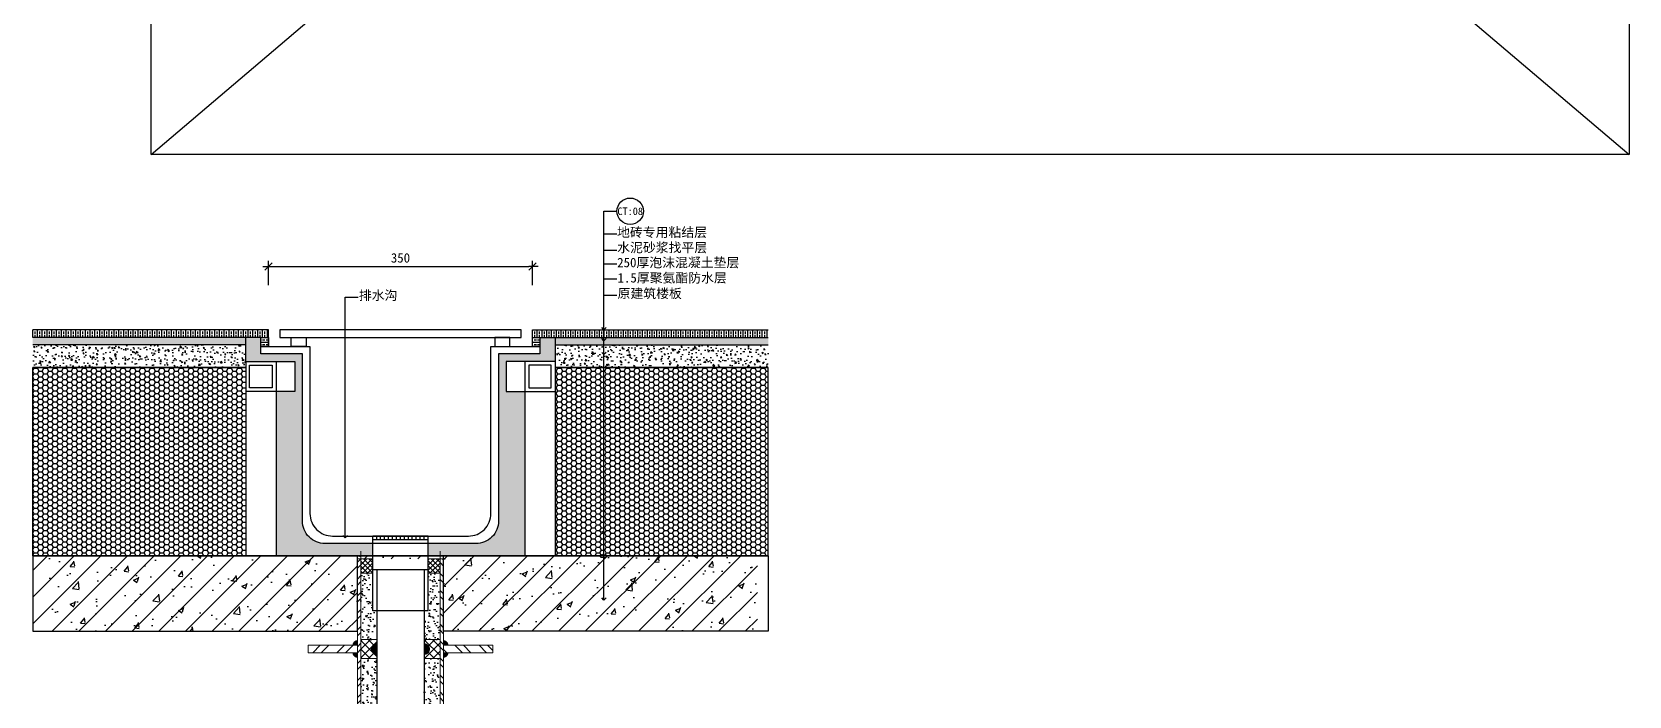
# Model space of a CAD drawing. Header units: millimetres. Extents: x 6321 to 61876, y 123 to 15211.
# Drawn here: x 44583 to 46701, y 9694 to 10575 of the extents above; entities that cross this region are included whole.
import ezdxf
from ezdxf.enums import TextEntityAlignment as Align

# ---------------------------------------------------------------- set-up
doc = ezdxf.new("R2010")
doc.units = ezdxf.units.MM
doc.linetypes.add('DASH', pattern=[0.35, 0.25, -0.1])
doc.linetypes.add('HIDDEN', pattern=[9.525, 6.35, -3.175])
doc.layers.get('Defpoints').update_dxf_attribs({"color": 250})
doc.layers.add('20220323-修改内容', color=7, linetype='Continuous', true_color=0x2d4acd)
doc.layers.add('20220323-修改内容 @ 5', color=7, linetype='Continuous', true_color=0x2d4acd)
for name, color, linetype in [('A Annotate @ 2', 131, 'Continuous'), ('A Annotate @ 5', 131, 'Continuous'), ('A Detail Thin', 1, 'Continuous'), ('A Detail Xthick', 4, 'Continuous'), ('A Detail Xthin', 250, 'Continuous'), ('A Dims @ 5', 1, 'Continuous'), ('JEL-35HEAVY', 100, 'Continuous')]:
    doc.layers.add(name, color=color, linetype=linetype)
doc.styles.add('Chinese', font='simhei.ttf')
doc.dimstyles.new('WB_Standard', dxfattribs={"dimtxt": 2.5, "dimasz": 1, "dimexe": 2, "dimexo": 0, "dimgap": 1, "dimtad": 1, "dimdec": 0, "dimrnd": 5, "dimzin": 1, "dimdsep": 46, "dimtxsty": 'Standard', "dimblk": 'WB_Dim_Tick', "dimcen": 5, "dimclrd": 161, "dimclre": 161, "dimclrt": 7, "dimazin": 1, "dimtfac": 1, "dimtdec": 0, "dimtmove": 2, "dimatfit": 2, "dimldrblk": 'WB_Dim_ArrowHead', "dimfxl": 5, "dimfxlon": 1, "dimtolj": 1, "dimtzin": 0, "dimlwd": -1, "dimarcsym": 0})
doc.dimstyles.new('WB_Standard$0', dxfattribs={"dimscale": 30, "dimtxt": 2.5, "dimasz": 1, "dimexe": 1.5, "dimexo": 1, "dimgap": 1, "dimtad": 1, "dimdec": 0, "dimrnd": 5, "dimzin": 1, "dimdsep": 46, "dimtxsty": 'Standard', "dimblk": 'WB_Dim_Tick', "dimcen": 5, "dimclrd": 161, "dimclre": 161, "dimclrt": 7, "dimazin": 1, "dimtfac": 1, "dimtdec": 0, "dimtmove": 2, "dimatfit": 2, "dimldrblk": 'WB_Dim_ArrowHead', "dimfxl": 5, "dimfxlon": 1, "dimtolj": 1, "dimtzin": 0, "dimlwd": -1, "dimarcsym": 0})
pattern_1 = [(0, (33566.1468, 27367.1933), (6.429375, 3.7120014), [4.28625, -8.5725]), (120, (33566.1468, 27367.1933), (-6.429375, 3.7120014), [4.28625, -8.5725]), (60, (33566.1468, 27367.1933), (1e-08, 7.42400277), [-8.5725, 4.28625])]
pattern_2 = [(320, (44584.1, 10029.695), (-1.5939, -18.21847), [1.905, -20.955]), (265, (44584.1, 10029.695), (19.1057, 3.52434), [1.524, -16.76406]), (10.4514, (44583.968, 10028.176), (17.51178, -14.69412), [1.619, -17.80902]), (316.1842, (44589.18, 10029.695), (-4.20423, -27.1079), [2.8575, -31.4325]), (6.6356, (44588.83, 10027.436), (24.7426, -23.7404), [2.4285, -26.71356]), (261.184, (44589.18, 10029.695), (24.7426, -23.7404), [2.286, -25.146]), (291, (44587.91, 10027.155), (-10.22652, -15.16144), [1.905, -20.955]), (236, (44587.91, 10027.155), (18.4188, -6.1802), [1.524, -16.764]), (341.4514, (44587.058, 10025.891), (8.19228, -21.34164), [1.619, -17.809]), (307.5, (44584.1006, 10029.6945), (8.455504, -0.30886), [0, -16.5608, 0, -17.018, 0, -16.8275]), (277.5, (44584.101, 10029.6945), (10.01806, -6.68197), [0, -9.7028, 0, -16.1798, 0, -6.4135]), (237.5, (44584.1006, 10035.359), (-0.572874, -13.55906), [0, -6.35, 0, -19.812, 0, -26.289]), (227.5, (44584.1, 10037.899), (2.54265, -14.81292), [0, -8.255, 0, -13.1572, 0, -18.669])]
pattern_3 = [(307.5, (28254.1917, 29834.5264), (4.8941324, 0.1600031), [0, -3.8608, 0, -4.318, 0, -4.1275]), (277.5, (28254.192, 29834.5264), (7.168251, -4.4952328), [0, -2.0828, 0, -3.4798, 0, -1.3335]), (237.5, (28254.1917, 29837.6506), (0.01437185, -7.9099237), [0, -1.27, 0, -4.572, 0, -5.969]), (227.5, (28254.192, 29837.6506), (2.2292932, -7.6355645), [0, -0.635, 0, -2.9972, 0, -3.429])]
pattern_4 = [(127.5, (-212726.366, 150062.06), (-11.5609426, -0.37796015), [0, -9.12, 0, -10.2, 0, -9.75]), (97.5, (-212726.366, 150062.06), (-16.9328764, 10.6186602), [0, -4.92, 0, -8.22, 0, -3.15]), (57.5, (-212726.366, 150054.68), (-0.03395432, 18.68485117), [0, -3, 0, -10.8, 0, -14.1]), (47.5, (-212726.366, 150054.68), (-5.2660534, 18.0367596), [0, -1.5, 0, -7.08, 0, -8.1])]

# ---------------------------------------------------------------- blocks, each defined once
blk = doc.blocks.new('SDFSD')
at = {"lineweight": 5}
h = blk.add_hatch(dxfattribs=at)
h.set_pattern_fill('STEEL', color=8, scale=10, angle=270, style=0)
h.set_pattern_definition([(225, (191582.292, 150062.06), (-11.2253202, 11.2253202), []), (225, (191574.355, 150062.06), (-11.2253202, 11.2253202), [])])
h.paths.add_polyline_path([(-6470.2, 27791.1), (-6465.7, 27791.1), (-6465.7, 28011.1), (-6470.2, 28011.1)])
h = blk.add_hatch(dxfattribs=at)
h.set_pattern_fill('ANSI37', color=8, scale=3, angle=90, style=0)
h.set_pattern_definition([(135, (-128896.951, -167413.312), (-3.36759605, -3.36759605), []), (225, (-128896.951, -167413.312), (3.36759605, -3.36759605), [])])
h.paths.add_polyline_path([(-6465.7, 28011.1), (-6465.7, 27991.8), (-6449.7, 27991.8), (-6449.7, 28011.1)])
h = blk.add_hatch(dxfattribs=at)
h.set_pattern_fill('ANSI37', color=8, scale=3, angle=90, style=0)
h.set_pattern_definition([(45, (116070.587, -167413.312), (3.36759605, -3.36759605), []), (315, (116070.587, -167413.312), (-3.36759605, -3.36759605), [])])
h.paths.add_polyline_path([(-6376.7, 28011.1), (-6376.7, 27991.8), (-6360.7, 27991.8), (-6360.7, 28011.1)])
h = blk.add_hatch(dxfattribs=at)
h.set_pattern_fill('STEEL', color=8, scale=10, angle=270, style=0)
h.set_pattern_definition([(315, (-204408.656, 150062.06), (11.2253202, 11.2253202), []), (315, (-204400.718, 150062.06), (11.2253202, 11.2253202), [])])
h.paths.add_polyline_path([(-6360.7, 27791.1), (-6356.2, 27791.1), (-6356.2, 28011.1), (-6360.7, 28011.1)])
h = blk.add_hatch()
h.set_pattern_fill('砂灰土', color=8, scale=3, angle=90, style=0)
h.set_pattern_definition(pattern_4)
h.paths.add_polyline_path([(-6465.7, 27903.8), (-6444.7, 27903.8), (-6444.7, 27942.1), (-6449.7, 27942.1), (-6449.7, 27991.8), (-6465.7, 27991.8)])
h.paths.add_polyline_path([(-6465.7, 27791.1), (-6444.7, 27791.1), (-6444.7, 27878.8), (-6456.7, 27878.8), (-6465.7, 27878.8)])
h = blk.add_hatch()
h.set_pattern_fill('砂灰土', color=8, scale=3, angle=90, style=0)
h.set_pattern_definition(pattern_4)
h.paths.add_polyline_path([(-6360.7, 27991.8), (-6376.7, 27991.8), (-6376.7, 27942.1), (-6381.7, 27942.1), (-6381.7, 27903.8), (-6360.7, 27903.8)])
h.paths.add_polyline_path([(-6381.7, 27791.1), (-6360.7, 27791.1), (-6360.7, 27878.8), (-6381.7, 27878.8)])
at = {"linetype": 'DASH'}
h = blk.add_hatch(dxfattribs=at)
h.set_pattern_fill('STEEL', color=8, scale=14.285714, angle=180, style=0)
h.set_pattern_definition([(225, (-181915.998, -239669.727), (16.0361716, -16.0361716), []), (225, (-181915.998, -239681.067), (16.0361716, -16.0361716), [])])
h.paths.add_polyline_path([(-6470.2, 27886.3), (-6470.2, 27896.3), (-6535.7, 27896.3), (-6535.7, 27886.3)])
at = {"lineweight": 5}
h = blk.add_hatch(dxfattribs=at)
h.set_pattern_fill('ANSI37', color=8, scale=5, angle=90, style=0)
h.set_pattern_definition([(135, (-130501.1356, -161615.404), (-5.61266008, -5.61266008), []), (225, (-130501.1356, -161615.404), (5.61266008, -5.61266008), [])])
h.paths.add_polyline_path([(-6448.5, 27891.1, -0.414214), (-6444.7, 27894.9), (-6444.7, 27903.8), (-6465.7, 27903.8), (-6465.7, 27878.8), (-6444.7, 27878.8), (-6444.7, 27887.3, -0.414214)])
h = blk.add_hatch(dxfattribs=at)
h.set_pattern_fill('ANSI37', color=8, scale=5, angle=90, style=0)
h.set_pattern_definition([(45, (117674.772, -161615.404), (5.61266008, -5.61266008), []), (315, (117674.772, -161615.404), (-5.61266008, -5.61266008), [])])
h.paths.add_polyline_path([(-6377.8, 27891.1, 0.414214), (-6381.7, 27894.9), (-6381.7, 27903.8), (-6360.7, 27903.8), (-6360.7, 27878.8), (-6381.7, 27878.8), (-6381.7, 27887.3, 0.414214)])
h = blk.add_hatch(dxfattribs=at)
h.set_pattern_fill('STEEL', color=8, scale=14.285714, angle=180, style=0)
h.set_pattern_definition([(315, (169089.635, -239669.727), (-16.0361716, -16.0361716), []), (315, (169089.635, -239681.067), (-16.0361716, -16.0361716), [])])
h.paths.add_polyline_path([(-6356.2, 27886.3), (-6356.2, 27896.3), (-6290.7, 27896.3), (-6290.7, 27886.3)])
at = {"color": 8}
for p, q in [((-6449.7, 28041.1, 0), (-6376.7, 28041.1, 0)), ((-6449.7, 27996.1, 0), (-6449.7, 28041.1, 0)), ((-6444.7, 28036.1, 0), (-6444.7, 28041.1, 0)), ((-6439.4, 28036.1, 0), (-6439.4, 28041.1, 0)), ((-6434.2, 28036.1, 0), (-6434.2, 28041.1, 0)), ((-6428.9, 28036.1, 0), (-6428.9, 28041.1, 0)), ((-6423.7, 28036.1, 0), (-6423.7, 28041.1, 0)), ((-6418.4, 28036.1, 0), (-6418.4, 28041.1, 0)), ((-6413.2, 28036.1, 0), (-6413.2, 28041.1, 0)), ((-6407.9, 28036.1, 0), (-6407.9, 28041.1, 0)), ((-6402.7, 28036.1, 0), (-6402.7, 28041.1, 0)), ((-6397.4, 28036.1, 0), (-6397.4, 28041.1, 0)), ((-6392.2, 28036.1, 0), (-6392.2, 28041.1, 0)), ((-6386.9, 28036.1, 0), (-6386.9, 28041.1, 0)), ((-6381.7, 28036.1, 0), (-6381.7, 28041.1, 0)), ((-6376.7, 27996.1, 0), (-6376.7, 28041.1, 0)), ((-6449.7, 28036.1, 0), (-6376.7, 28036.1, 0)), ((-6449.7, 27942.1, 0), (-6449.7, 27996.1, 0)), ((-6449.7, 27996.1, 0), (-6376.7, 27996.1, 0)), ((-6444.7, 27996.1, 0), (-6444.7, 27942.1, 0)), ((-6381.7, 27996.1, 0), (-6381.7, 27942.1, 0)), ((-6376.7, 27942.1, 0), (-6376.7, 27996.1, 0)), ((-6449.7, 27942.1, 0), (-6376.7, 27942.1, 0)), ((-6444.7, 27942.1), (-6444.7, 27785.8)), ((-6381.7, 27942.1), (-6381.7, 27732.6, 0)), ((-6444.7, 27785.8, 0), (-6733.3, 27736.7, 0)), ((-6381.7, 27732.6, 0), (-6722.7, 27674.6, 0))]:
    blk.add_line(p, q, dxfattribs=at)
at = {"color": 8, "lineweight": 5}
for p, q in [((-6470.2, 28031.1), (-6449.7, 28031.1)), ((-6470.2, 28011.1), (-6465.7, 28011.1)), ((-6470.2, 27896.3), (-6535.7, 27896.3)), ((-6535.7, 27896.3), (-6535.7, 27886.3)), ((-6356.2, 27896.3), (-6290.7, 27896.3)), ((-6290.7, 27896.3), (-6290.7, 27886.3)), ((-6470.2, 27886.3), (-6535.7, 27886.3)), ((-6444.7, 27878.8), (-6456.7, 27878.8)), ((-6381.7, 27878.8), (-6369.7, 27878.8)), ((-6356.2, 27886.3), (-6290.7, 27886.3))]:
    blk.add_line(p, q, dxfattribs=at)
at = {"color": 8, "lineweight": 5, "elevation": 0}
for points in [[(-6465.7, 27791.1), (-6465.7, 28021.1)], [(-6360.7, 27791.1), (-6360.7, 28021.1)], [(-6470.2, 27791.1), (-6470.2, 28011.1)], [(-6356.2, 28011.1), (-6360.7, 28011.1)], [(-6356.2, 27791.1), (-6356.2, 28011.1)], [(-6465.7, 27878.8), (-6444.7, 27878.8), (-6444.7, 27903.8), (-6465.7, 27903.8)], [(-6360.7, 27878.8), (-6381.7, 27878.8), (-6381.7, 27903.8), (-6360.7, 27903.8)]]:
    blk.add_lwpolyline(points, dxfattribs=at)
for points in [[(-6449.7, 28011.1), (-6449.7, 27991.8), (-6465.7, 27991.8), (-6465.7, 28011.1)], [(-6376.7, 28011.1), (-6376.7, 27991.8), (-6360.7, 27991.8), (-6360.7, 28011.1)]]:
    blk.add_lwpolyline(points, close=True, dxfattribs=at)
for points, const_width in [([(-6470.2, 27899.6, 0.414214), (-6473.5, 27896.3)], 6.62), ([(-6444.7, 27894.9, 0.414214), (-6448.5, 27891.1)], 7.68), ([(-6444.7, 27887.3, -0.414214), (-6448.5, 27891.1)], 7.68), ([(-6381.7, 27894.9, -0.414214), (-6377.8, 27891.1)], 7.68), ([(-6381.7, 27887.3, 0.414214), (-6377.8, 27891.1)], 7.68), ([(-6356.2, 27899.6, -0.414214), (-6352.9, 27896.3)], 6.62), ([(-6470.2, 27882.9, -0.414214), (-6473.5, 27886.3)], 6.62), ([(-6356.2, 27882.9, 0.414214), (-6352.9, 27886.3)], 6.62)]:
    blk.add_lwpolyline(points, format="xyb", dxfattribs=dict(at, const_width=const_width))
at = {"color": 8}
blk.add_circle((-6735.7, 27720, 0), 15.8, dxfattribs=at)
blk.add_arc((-6727.1, 27689.7, 0), 15.7, 105.957, 285.957, dxfattribs=at)
blk = doc.blocks.new('*U119')
at = {"color": 7, "linetype": 'Continuous'}
blk.add_circle((0, 0), 3.5, dxfattribs=at)
at = {"color": 6}
blk.add_attdef('ASSEMBLYCODE', text='', height=2, dxfattribs=at).set_placement((0, 0), align=Align.MIDDLE_CENTER)
blk = doc.blocks.new('WB_Dim_ArrowHead')
at = {"color": 2}
for p, q in [((-1.5, 1.5), (0, 0)), ((0, 0), (-1.5, -1.5)), ((0, 0), (-1.5, 0))]:
    blk.add_line(p, q, dxfattribs=at)
blk = doc.blocks.new('WB_Dim_Tick')
at = {"color": 7, "linetype": 'Continuous'}
for p, q in [((1, 1), (-1, -1)), ((1.5, 0), (-1, 0))]:
    blk.add_line(p, q, dxfattribs=at)
blk = doc.blocks.new('*D264')
at = {"layer": '20220323-修改内容', "color": 161, "lineweight": -2, "transparency": 16777216}
for p, q in [((44896.8, 10238.8), (44896.8, 10271.3)), ((45246.8, 10238.8), (45246.8, 10271.3))]:
    blk.add_line(p, q, dxfattribs=at)
at = {"layer": '20220323-修改内容', "color": 161, "transparency": 16777216}
blk.add_line((44901.8, 10263.8), (45241.8, 10263.8), dxfattribs=at)
at = {"layer": 'Defpoints', "color": 0, "transparency": 16777216}
for p in [(45246.8, 10263.8), (44896.8, 10179.7), (45246.8, 10179.7)]:
    blk.add_point(p, dxfattribs=at)
at = {"layer": '20220323-修改内容', "color": 161, "transparency": 16777216, "xscale": 5, "yscale": 5, "zscale": 5}
for p, rotation in [((44896.8, 10263.8), 179.9999292508983), ((45246.8, 10263.8), 359.9999292508983)]:
    blk.add_blockref('WB_Dim_Tick', p, dxfattribs=dict(at, rotation=rotation))
at = {"layer": '20220323-修改内容', "color": 7, "transparency": 16777216, "insert": (45071.8, 10275.1), "char_height": 12.5, "attachment_point": 5, "rotation": 359.9999}
blk.add_mtext('\\A1;350', dxfattribs=at)

msp = doc.modelspace()

# ---------------------------------------------------------------- hatches: boundary and pattern name
at = {"layer": 'A Detail Xthin'}
h = msp.add_hatch(dxfattribs=at)
h.set_pattern_fill('BRASS', color=256, angle=90)
h.set_pattern_definition([(90, (44584.1006, 10169.6945), (-6.35, 4e-16), []), (90, (44580.9256, 10169.6945), (-6.35, 4e-16), [3.175, -1.5875])])
h.paths.add_polyline_path([(44896.8, 10179.7), (44584.1, 10179.7), (44584.1, 10169.7), (44886.8, 10169.7), (44896.8, 10169.7)])
h = msp.add_hatch(dxfattribs=at)
h.set_pattern_fill('AR-SAND', color=256, scale=0.1, angle=-90)
h.set_pattern_definition(pattern_3)
h.paths.add_polyline_path([(44866.8, 10159.7), (44866.8, 10169.7), (44584.1, 10169.7), (44584.1, 10159.7)])
h = msp.add_hatch(dxfattribs=at)
h.set_pattern_fill('AR-SAND', color=256, scale=0.1, angle=-90)
h.set_pattern_definition([(307.5, (24616.7135, 29684.5264), (4.8941324, 0.16000313), [0, -3.8608, 0, -4.318, 0, -4.1275]), (277.5, (24616.7135, 29684.5264), (7.168251, -4.4952328), [0, -2.0828, 0, -3.4798, 0, -1.3335]), (237.5, (24616.7135, 29687.6506), (0.01437185, -7.9099237), [0, -1.27, 0, -4.572, 0, -5.969]), (227.5, (24616.7135, 29687.6506), (2.2292932, -7.6355645), [0, -0.635, 0, -2.9972, 0, -3.429])])
h.paths.add_polyline_path([(44891.8, 10170.9), (44896.8, 10170.9), (44896.8, 10171.1)])
h.paths.add_polyline_path([(44896.8, 10170.4), (44896.8, 10147.7), (44896.8, 10157.7)])
h.paths.add_polyline_path([(45236.8, 10105.6), (45201.8, 10105.6), (45201.8, 9937.9), (45201.8, 10096.3), (45201.8, 10147.7), (45256.8, 10147.7), (45256.8, 10169.6), (45276.8, 10169.6), (45276.8, 10137.9), (45211.8, 10137.9), (45211.8, 10097.9), (45236.8, 10097.9), (45236.8, 9862.9), (45236.8, 9860)])
h.paths.add_polyline_path([(44941.8, 10105.6), (44906.8, 10105.6), (44906.8, 10097.9), (44931.8, 10097.9), (44931.8, 10137.9), (44866.8, 10137.9), (44866.8, 10169.7), (44886.8, 10169.7), (44886.8, 10147.7), (44941.8, 10147.7)])
edge = h.paths.add_edge_path()
edge.add_line((45035.3, 9879), (45035.3, 9896))
edge.add_line((45035.3, 9896), (44971.8, 9896))
edge.add_arc((44971.8, 9926), 30, 180, 270, ccw=False)
edge.add_line((44941.8, 9926), (44941.8, 10105.6))
edge.add_line((44941.8, 10105.6), (44906.8, 10105.6))
edge.add_line((44906.8, 10105.6), (44906.8, 9879))
edge.add_line((44906.8, 9879), (45035.3, 9879))
edge = h.paths.add_edge_path()
edge.add_line((45108.3, 9896), (45108.3, 9879))
edge.add_line((45108.3, 9879), (45236.8, 9879))
edge.add_line((45236.8, 9879), (45236.8, 10105.6))
edge.add_line((45236.8, 10105.6), (45201.8, 10105.6))
edge.add_line((45201.8, 10105.6), (45201.8, 9926))
edge.add_arc((45171.8, 9926), 30, 270, 360, ccw=False)
edge.add_line((45171.8, 9896), (45108.3, 9896))
h = msp.add_hatch(dxfattribs=at)
h.set_pattern_fill('BRASS', color=256)
h.set_pattern_definition([(0, (44584.1006, 10169.6945), (0, 6.35), []), (0, (44584.1006, 10172.8695), (0, 6.35), [3.175, -1.5875])])
h.paths.add_polyline_path([(44886.8, 10169.7), (44886.8, 10157.7), (44896.8, 10157.7), (44896.8, 10169.7)])
h = msp.add_hatch(dxfattribs=at)
h.set_pattern_fill('BRASS', color=256, angle=90)
h.set_pattern_definition([(90, (45246.826, 10169.6945), (-6.35, 4e-16), []), (90, (45243.651, 10169.6945), (-6.35, 4e-16), [3.175, -1.5875])])
h.paths.add_polyline_path([(45559.6, 10179.7), (45246.8, 10179.7), (45246.8, 10169.7), (45559.6, 10169.7)])
h = msp.add_hatch(dxfattribs=at)
h.set_pattern_fill('BRASS', color=256)
h.set_pattern_definition([(0, (44944.1006, 10169.6945), (0, 6.35), []), (0, (44944.1006, 10172.8695), (0, 6.35), [3.175, -1.5875])])
h.paths.add_polyline_path([(45256.8, 10169.7), (45246.8, 10169.7), (45246.8, 10157.7), (45256.8, 10157.7)])
h = msp.add_hatch(dxfattribs=at)
h.set_pattern_fill('AR-SAND', color=256, scale=0.1, angle=-90)
h.set_pattern_definition(pattern_3)
h.paths.add_polyline_path([(45276.8, 10159.7), (45276.8, 10169.7), (45559.6, 10169.7), (45559.6, 10159.7)])
h = msp.add_hatch(dxfattribs=at)
h.set_pattern_fill('AR-CONC', color=256, scale=0.1, angle=270)
h.set_pattern_definition(pattern_2)
h.paths.add_polyline_path([(44866.8, 10129.7), (44866.8, 10159.7), (44584.1, 10159.7), (44584.1, 10129.7)])
h = msp.add_hatch(dxfattribs=at)
h.set_pattern_fill('AR-CONC', color=256, scale=0.1, angle=270)
h.set_pattern_definition(pattern_2)
h.paths.add_polyline_path([(45276.8, 10129.7), (45276.8, 10159.7), (45559.6, 10159.7), (45559.6, 10129.7)])
h = msp.add_hatch(dxfattribs=at)
h.set_pattern_fill('HONEY', color=256, scale=1.35)
h.set_pattern_definition(pattern_1)
h.paths.add_polyline_path([(44866.8, 9879.7), (44866.8, 10129.7), (44584.1, 10129.7), (44584.1, 9879.7)])
h = msp.add_hatch(dxfattribs=at)
h.set_pattern_fill('HONEY', color=256, scale=1.35)
h.set_pattern_definition(pattern_1)
h.paths.add_polyline_path([(45276.8, 9879.7), (45276.8, 10129.7), (45559.6, 10129.7), (45559.6, 9879.7)])
h = msp.add_hatch(dxfattribs=at)
h.set_pattern_fill('AN钢筋混凝土SC10', color=256, scale=10, pattern_type=2)
h.set_pattern_definition([(45, (1760803.9, -161223.451), (-17.67766953, 17.67766953), []), (50, (1760803.9, -161223.45), (71.7260183, -6.2752135), [7.5, -82.5]), (355, (1760803.9, -161223.45), (-13.8751334, 75.2192134), [6, -66]), (100.4514, (1760809.88, -161223.974), (57.8509382, 68.9439542), [6.374019, -70.114211]), (46.1842, (1760803.9, -161203.45), (106.724105, -16.5519014), [11.25, -123.75]), (96.6356, (1760812.79, -161204.83), (93.46627, 97.411787), [9.561029, -105.1713]), (351.1842, (1760803.9, -161203.45), (93.4661945, 97.41186), [9, -99]), (21, (1760813.9, -161208.45), (59.6907052, -40.261889), [7.5, -82.5]), (326, (1760813.9, -161208.45), (24.3315332, 72.5150045), [6, -66]), (71.4514, (1760818.875, -161211.806), (84.0222629, 32.2530497), [6.374019, -70.114211]), (37.5, (1760803.9, -161223.451), (1.21598553, 33.2893854), [0, -65.2, 0, -67, 0, -66.25]), (7.5, (1760803.9, -161223.45), (26.30695374, 39.4411712), [0, -38.2, 0, -63.7, 0, -25.25]), (327.5, (1760781.6, -161223.45), (53.3822436, -2.25548717), [0, -25, 0, -78, 0, -103.5]), (317.5, (1760771.6, -161223.45), (58.3186169, 10.0104982), [0, -32.5, 0, -51.8, 0, -73.5])])
h.paths.add_polyline_path([(45014.8, 9779.7), (45014.8, 9876), (45128.8, 9876), (45128.8, 9779.7), (45545.1, 9779.7), (45545.1, 9879.7), (44584.1, 9879.7), (44584.1, 9779.7)])

# ---------------------------------------------------------------- linework, layer by layer
at = {"color": 251}
for p, q in [((44741.1, 12080.3), (46701, 10412.3)), ((44741.1, 10412.3), (46701, 12080.3))]:
    msp.add_line(p, q, dxfattribs=at)
msp.add_lwpolyline([(46701, 10412.3), (44741.1, 10412.3), (44741.1, 12080.3), (46701, 12080.3), (46701, 10412.3)], close=True)
at = {"color": 4}
for points in [[(45014.8, 9879.7), (44584.1, 9879.7), (44584.1, 9779.7), (45014.8, 9779.7), (45014.8, 9879.7)], [(45128.8, 9879.7), (45559.6, 9879.7), (45559.6, 9779.7), (45128.8, 9779.7), (45128.8, 9879.7)]]:
    msp.add_lwpolyline(points, dxfattribs=at)
at = {"layer": 'A Detail Thin'}
for p, q in [((44866.8, 10137.9), (44866.8, 10169.7)), ((45276.8, 10169.7), (45276.8, 10124.7)), ((44866.8, 10137.9), (44866.8, 9879.7)), ((44906.8, 10137.9), (44906.8, 9879.7)), ((45236.8, 10137.9), (45236.8, 9879.7)), ((45276.8, 10137.9), (45276.8, 9879.7)), ((44931.8, 10097.9), (44866.8, 10097.9)), ((45211.8, 10097.9), (45276.8, 10097.9)), ((44866.8, 9879.7), (44906.8, 9879.7)), ((44906.8, 9879.7), (45236.8, 9879.7)), ((45276.8, 9879.7), (45236.8, 9879.7))]:
    msp.add_line(p, q, dxfattribs=at)
for points in [[(44886.8, 10169.7), (44584.1, 10169.7)], [(45256.8, 10169.7), (45559.6, 10169.7)], [(44866.8, 10159.7), (44584.1, 10159.7)], [(45276.8, 10159.7), (45559.6, 10159.7)], [(44866.8, 9879.7), (44584.1, 9879.7), (44584.1, 10129.7), (44866.8, 10129.7)], [(44866.8, 10129.7), (44584.1, 10129.7)], [(44866.8, 10137.9), (44931.8, 10137.9), (44931.8, 10097.9)], [(45276.8, 10137.9), (45211.8, 10137.9), (45211.8, 10097.9)], [(45276.8, 9879.6), (45559.6, 9879.7), (45559.6, 10129.7), (45276.8, 10129.7)], [(45276.8, 10129.7), (45559.6, 10129.7)]]:
    msp.add_lwpolyline(points, dxfattribs=at)
for points in [[(44896.8, 10169.7), (44896.8, 10157.7), (44886.8, 10157.7), (44886.8, 10169.7)], [(44911.8, 10179.7), (44911.8, 10169.7), (45231.8, 10169.7), (45231.8, 10179.7)], [(44927, 10169.7), (44946.8, 10169.7), (44946.8, 10157.7), (44927, 10157.7)], [(45216.7, 10169.7), (45196.8, 10169.7), (45196.8, 10157.7), (45216.7, 10157.7)], [(45256.8, 10169.6), (45256.8, 10157.7), (45246.8, 10157.7), (45246.8, 10169.6)], [(44871.8, 10132.9), (44901.8, 10132.9), (44901.8, 10102.9), (44871.8, 10102.9)], [(45271.8, 10132.9), (45241.8, 10132.9), (45241.8, 10102.9), (45271.8, 10102.9)]]:
    msp.add_lwpolyline(points, close=True, dxfattribs=at)
msp.add_lwpolyline([(44886.8, 10147.7), (44886.8, 10157.7), (44951.8, 10157.7), (44951.8, 10100.8), (44951.8, 10100.8), (44951.8, 9936, 0.414214), (44981.8, 9906), (45161.8, 9906, 0.414214), (45191.8, 9936), (45191.8, 10094.3), (45191.8, 10098.5), (45191.8, 10157.7), (45256.8, 10157.7), (45256.8, 10147.7), (45201.8, 10147.7), (45201.8, 9926, -0.414214), (45171.8, 9896), (44971.8, 9896, -0.414214), (44941.8, 9926), (44941.8, 9937.9), (44941.8, 9937.9), (44941.8, 10147.7)], format="xyb", close=True, dxfattribs=at)
at = {"layer": 'A Detail Thin', "linetype": 'HIDDEN', "ltscale": 0.7, "const_width": 2}
msp.add_lwpolyline([(44584.1, 9879.7), (45559.6, 9879.7)], dxfattribs=at)
at = {"layer": 'A Detail Xthick'}
for points in [[(44896.8, 10157.7), (44896.8, 10179.7), (44584.1, 10179.7)], [(45246.8, 10157.7), (45246.8, 10179.7), (45559.6, 10179.7)]]:
    msp.add_lwpolyline(points, dxfattribs=at)

# ---------------------------------------------------------------- block references
at = {"layer": 'A Dims @ 5', "xscale": 5, "yscale": 5, "zscale": 5}
msp.add_blockref('*U119', (45376.4, 10337.1), dxfattribs=at).add_auto_attribs({'ASSEMBLYCODE': 'CT:08'})
at = {"layer": 'JEL-35HEAVY', "color": 8, "extrusion": (0, 0, -1), "zscale": -1}
msp.add_blockref('SDFSD', (-38658.6, -18135.1, 0), dxfattribs=at)

# ---------------------------------------------------------------- texts
at = {"layer": 'A Annotate @ 5', "char_height": 12.5, "width": 202.698, "attachment_point": 1, "style": 'Chinese'}
for s, insert in [('地砖专用粘结层', (45359, 10315.5, 0)), ('水泥砂浆找平层', (45359.2, 10295.2, 0)), ('250厚泡沫混凝土垫层', (45359.2, 10275.3, 0)), ('\\A1;1.5厚聚氨酯防水层', (45359.7, 10255, 0)), ('排水沟', (45016.6, 10231.8, 0)), ('原建筑楼板', (45359.7, 10234.3, 0))]:
    msp.add_mtext(s, dxfattribs=dict(at, insert=insert))

# ---------------------------------------------------------------- dimensions: what is measured, and where the dimension line sits
at = {"layer": '20220323-修改内容 @ 5'}
dim = msp.add_aligned_dim(p1=(44896.8, 10179.7), p2=(45246.8, 10179.7), distance=84.1, dimstyle='WB_Standard$0', override={"dimscale": 5, "dimzin": 8, "dimtix": 0, "dimtofl": 1, "dimtmove": 2, "dimatfit": 2}, dxfattribs=at)
dim.commit()
dim.dimension.update_dxf_attribs({"geometry": '*D264', "text_midpoint": (45071.8, 10275.1)})

# ---------------------------------------------------------------- leaders
at = {"layer": 'A Annotate @ 2'}
for points in [[(45341.6, 10179.7), (45341.6, 10337.1), (45358.9, 10337.1)], [(45341.6, 10165.2), (45341.6, 10306.9), (45358.9, 10306.9)], [(45341.6, 10146.8), (45341.6, 10285.5), (45358.9, 10285.5)], [(45341.6, 9909.7), (45341.6, 10267.1), (45358.9, 10267.1)], [(45341.6, 9879), (45341.6, 10247.3), (45358.9, 10247.3)], [(44998.5, 9903.7), (44998.5, 10223), (45015.8, 10223)], [(45341.6, 9821.1), (45341.6, 10225.5), (45358.9, 10225.5)]]:
    msp.add_leader(points, dimstyle='WB_Standard', override={"dimscale": 2, "dimgap": 1, "dimtad": 0}, dxfattribs=at)

doc.saveas('drawing.dxf')
